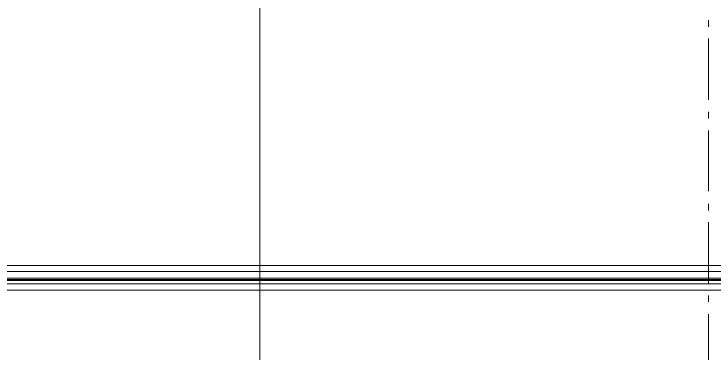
# Model space of a CAD drawing. Header units: millimetres. Extents: x -136833 to 49383, y -8033 to 344618.
# Drawn here: x -17697 to -11950, y 20037 to 22827 of the extents above; entities that cross this region are included whole.
import ezdxf

# ---------------------------------------------------------------- set-up
doc = ezdxf.new("R2010")
doc.units = ezdxf.units.MM
doc.layers.add('PDF _Геометрия', color=7, linetype='Continuous', true_color=0x1d1d1d)

msp = doc.modelspace()

# ---------------------------------------------------------------- linework, layer by layer
at = {"layer": 'PDF _Геометрия', "color": 7, "lineweight": 9}
for points in [[(-15679.4, 29357.3), (-15679.4, 24958.9), (-15679.4, 18956.1)], [(-11994.3, 22722.8), (-11994.3, 22777.8)], [(-11994.3, 22121.7), (-11994.3, 22625.4)], [(-11994.3, 21969.3), (-11994.3, 22024.3)], [(-11994.3, 21372.4), (-11994.3, 21871.9)], [(-11994.3, 21215.7), (-11994.3, 21270.8)], [(-11994.3, 20618.8), (-11994.3, 21118.3)], [(-7616, 20764.2), (-24430.7, 20764.2)], [(-7616, 20713.4), (-24430.7, 20713.4)], [(-7616, 20658.4), (-24430.7, 20658.4)], [(-24430.7, 20649.9), (-7616, 20649.9)], [(-24430.7, 20641.4), (-7616, 20641.4)], [(-12082, 20647.9), (-24426.4, 20647.9)], [(-12082, 20643.7), (-24426.4, 20643.7)], [(-11994.3, 20466.4), (-11994.3, 20517.2)], [(-11994.3, 19865.3), (-11994.3, 20364.8)]]:
    msp.add_lwpolyline(points, dxfattribs=at)
for points in [[(-24430.7, 20611.8), (-7616, 20611.8)], [(-24430.7, 20561), (-7616, 20561)]]:
    msp.add_lwpolyline(points, close=True, dxfattribs=at)

doc.saveas('drawing.dxf')
